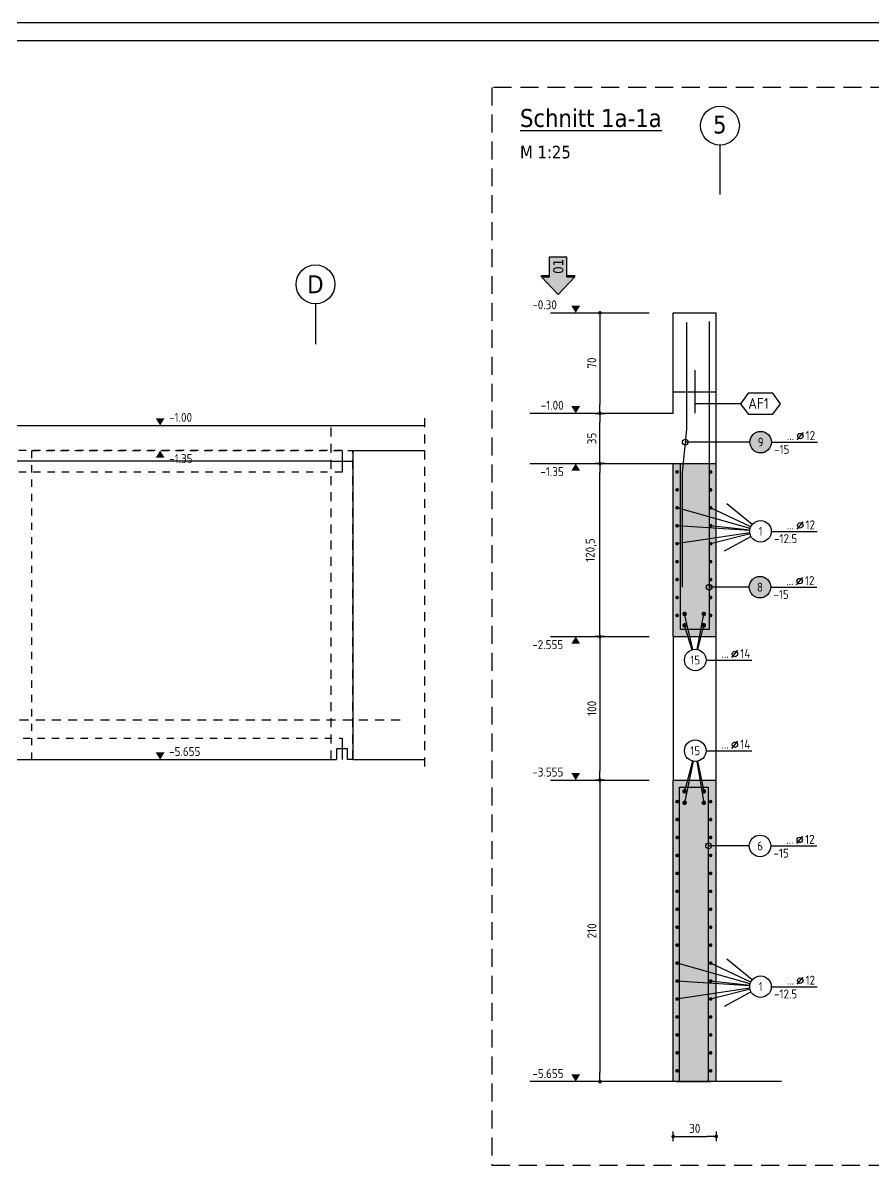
# Model space of a CAD drawing. Extents: x 40 to 158, y 100 to 142.
# Drawn here: x 55.95 to 67.79, y 125.73 to 141.64 of the extents above; entities that cross this region are included whole.
import ezdxf
from ezdxf.enums import TextEntityAlignment as Align

# ---------------------------------------------------------------- set-up
doc = ezdxf.new("R2010")
doc.units = 0
doc.header["$LTSCALE"] = 0.5
for name, pattern in [('AUSGEZOGEN', [1000.01, 1000, 0.01]), ('DASHED', [0.75, 0.5, -0.25]), ('HIDDEN', [0.375, 0.25, -0.125]), ('HIDDEN4', [0.12, 0.02, -0.1]), ('PUNKT', [0.175, 0.05, -0.125]), ('STRICHLINIE', [0.75, 0.5, -0.25])]:
    doc.linetypes.add(name, pattern=pattern)
for name, color, linetype in [('ACHSEN', 7, 'Continuous'), ('AFB', 7, 'Continuous'), ('AFU', 7, 'Continuous'), ('BETON', 7, 'Continuous'), ('DETAIL', 7, 'Continuous'), ('DRUEBER', 7, 'Continuous'), ('Fugenband', 7, 'Continuous'), ('grau_hell', 7, 'Continuous'), ('grau_mittel', 7, 'Continuous'), ('HILFE', 7, 'Continuous'), ('index', 7, 'Continuous'), ('koten', 7, 'Continuous'), ('MASSE', 7, 'Continuous'), ('OBJEKT', 7, 'Continuous'), ('RAHMEN', 7, 'Continuous'), ('RND', 7, 'Continuous'), ('SFP_Achsen', 7, 'Continuous'), ('TEXT', 7, 'Continuous'), ('VERDECKT', 7, 'Continuous')]:
    doc.layers.add(name, color=color, linetype=linetype)
doc.layers.add('NOPLOT', color=7, linetype='Continuous', plot=False)
doc.styles.add('helv', font='tahoma.ttf')
doc.styles.add('txt', font='isocp.shx')
doc.linetypes.add('AFU_50K', pattern='A,0.15,["/",Standard,S=0.2,R=0,X=-0.01,Y=-0.1],0.07,["/",Standard,S=0.2,R=0,X=-0.01,Y=-0.1],0.15', length=0.37)
doc.linetypes.add('AFU_50L', pattern='A,0.75,["/",Standard,S=0.2,R=0,X=-0.01,Y=-0.1],0.07,["/",Standard,S=0.2,R=0,X=-0.01,Y=-0.1],0.75', length=1.57)
doc.linetypes.add('AFU_50M', pattern='A,0.45,["/",Standard,S=0.2,R=0,X=-0.01,Y=-0.1],0.07,["/",Standard,S=0.2,R=0,X=-0.01,Y=-0.1],0.45', length=0.97)
doc.dimstyles.new('DOT_I', dxfattribs={"dimscale": 0.5, "dimtxt": 0.25, "dimasz": 0.25, "dimexe": 0.1, "dimexo": 0.3, "dimgap": 0.1, "dimtad": 1, "dimdec": 3, "dimzin": 3, "dimtxsty": 'txt', "dimblk": 'DOT', "dimblk1": 'DOT', "dimblk2": 'DOT', "dimsah": 1, "dimcen": 0.1, "dimse1": 1, "dimse2": 1, "dimazin": 0, "dimtfac": 1, "dimtdec": 4, "dimtix": 1, "dimtmove": 2, "dimatfit": 3, "dimfxl": 0, "dimtvp": 1, "dimtolj": 1, "dimtzin": 0, "dimarcsym": 0})

# ---------------------------------------------------------------- blocks, each defined once
blk = doc.blocks.new('OKRD_O')
at = {"color": 0, "linetype": 'ByBlock'}
blk.add_solid([(-0.125, 0.202), (0.125, 0.202), (0, 0)], dxfattribs=at)
at = {"color": 0, "linetype": 'ByBlock', "style": 'txt'}
blk.add_attdef('OKRD', (0.25, 0.1), '', height=0.25, dxfattribs=at)
blk = doc.blocks.new('OKRD_U')
at = {"color": 0, "linetype": 'ByBlock'}
blk.add_solid([(-0.125, -0.202), (0.125, -0.202), (0, 0)], dxfattribs=at)
at = {"color": 0, "linetype": 'ByBlock', "style": 'txt'}
blk.add_attdef('OKRD', (0.25, -0.35), '', height=0.25, dxfattribs=at)
blk = doc.blocks.new('DOT')
at = {"layer": 'MASSE', "color": 7, "linetype": 'Continuous'}
for p, q in [((0, 0), (-1, 0)), ((0, 0.54), (0, -0.54))]:
    blk.add_line(p, q, dxfattribs=at)
at = {"layer": 'MASSE', "color": 7, "linetype": 'Continuous', "const_width": 0.2}
blk.add_lwpolyline([(-0.1, 0, 1), (0.1, 0, 1)], format="xyb", close=True, dxfattribs=at)
blk = doc.blocks.new('*D1209')
at = {"layer": 'DEFPOINTS', "color": 0, "linetype": 'AUSGEZOGEN', "transparency": 16777216}
for p in [(63.986, 136.201), (63.986, 136.201), (63.986, 135.501)]:
    blk.add_point(p, dxfattribs=at)
at = {"layer": 'MASSE', "color": 0, "linetype": 'AUSGEZOGEN', "lineweight": -2, "transparency": 16777216}
blk.add_line((63.986, 135.626), (63.986, 136.076), dxfattribs=at)
at = {"layer": 'MASSE', "color": 0, "linetype": 'AUSGEZOGEN', "lineweight": -2, "transparency": 16777216, "xscale": 0.125, "yscale": 0.125, "zscale": 0.125}
for p, rotation in [((63.986, 136.201), 90), ((63.986, 135.501), 270)]:
    blk.add_blockref('DOT', p, dxfattribs=dict(at, rotation=rotation))
at = {"layer": 'MASSE', "color": 0, "linetype": 'AUSGEZOGEN', "transparency": 16777216, "insert": (63.873, 135.851), "char_height": 0.125, "attachment_point": 5, "rotation": 90, "style": 'txt'}
blk.add_mtext('\\A1;35', dxfattribs=at)
blk = doc.blocks.new('*D1210')
at = {"layer": 'DEFPOINTS', "color": 0, "linetype": 'AUSGEZOGEN', "transparency": 16777216}
for p in [(65.006, 126.127), (65.606, 126.127), (65.606, 126.127)]:
    blk.add_point(p, dxfattribs=at)
at = {"layer": 'MASSE', "color": 0, "linetype": 'AUSGEZOGEN', "lineweight": -2, "transparency": 16777216}
blk.add_line((65.131, 126.127), (65.481, 126.127), dxfattribs=at)
at = {"layer": 'MASSE', "color": 0, "linetype": 'AUSGEZOGEN', "lineweight": -2, "transparency": 16777216, "xscale": 0.125, "yscale": 0.125, "zscale": 0.125, "rotation": 180}
blk.add_blockref('DOT', (65.006, 126.127), dxfattribs=at)
at = {"layer": 'MASSE', "color": 0, "linetype": 'AUSGEZOGEN', "lineweight": -2, "transparency": 16777216, "xscale": 0.125, "yscale": 0.125, "zscale": 0.125}
blk.add_blockref('DOT', (65.606, 126.127), dxfattribs=at)
at = {"layer": 'MASSE', "color": 0, "linetype": 'AUSGEZOGEN', "transparency": 16777216, "insert": (65.306, 126.239), "char_height": 0.125, "attachment_point": 5, "style": 'txt'}
blk.add_mtext('\\A1;30', dxfattribs=at)
blk = doc.blocks.new('RND_LEI')
at = {"layer": 'RND', "color": 7, "linetype": 'Continuous'}
blk.add_line((1.022, 0.066), (1.19, 0.27), dxfattribs=at)
for centre, radius in [((0, 0), 0.3), ((1.106, 0.168), 0.075)]:
    blk.add_circle(centre, radius, dxfattribs=at)
at = {"layer": 'RND', "color": 7, "linetype": 'Continuous', "style": 'txt'}
blk.add_attdef('POSL', text='', height=0.25, dxfattribs=at).set_placement((0, 0), align=Align.MIDDLE)
blk.add_attdef('ANZ', text='', height=0.25, dxfattribs=at).set_placement((0.931, 0.057), align=Align.RIGHT)
for tag, p in [('DUM', (1.253, 0.057)), ('ABSTD', (1.674, 0.057)), ('POSTXT', (0.374, -0.327))]:
    blk.add_attdef(tag, p, '', height=0.25, dxfattribs=at)
blk = doc.blocks.new('*D1232')
at = {"layer": 'DEFPOINTS', "color": 0, "linetype": 'AUSGEZOGEN', "transparency": 16777216}
for p in [(63.986, 135.501), (63.986, 135.501), (63.986, 133.091)]:
    blk.add_point(p, dxfattribs=at)
at = {"layer": 'MASSE', "color": 0, "linetype": 'AUSGEZOGEN', "lineweight": -2, "transparency": 16777216}
blk.add_line((63.986, 133.216), (63.986, 135.376), dxfattribs=at)
at = {"layer": 'MASSE', "color": 0, "linetype": 'AUSGEZOGEN', "lineweight": -2, "transparency": 16777216, "xscale": 0.125, "yscale": 0.125, "zscale": 0.125}
for p, rotation in [((63.986, 135.501), 90), ((63.986, 133.091), 270)]:
    blk.add_blockref('DOT', p, dxfattribs=dict(at, rotation=rotation))
at = {"layer": 'MASSE', "color": 0, "linetype": 'AUSGEZOGEN', "transparency": 16777216, "insert": (63.864, 134.296), "char_height": 0.125, "attachment_point": 5, "rotation": 90, "style": 'txt'}
blk.add_mtext('\\A1;120,5', dxfattribs=at)
blk = doc.blocks.new('*D1230')
at = {"layer": 'DEFPOINTS', "color": 0, "linetype": 'AUSGEZOGEN', "transparency": 16777216}
for p in [(63.986, 133.091), (63.986, 131.091), (63.986, 131.091)]:
    blk.add_point(p, dxfattribs=at)
at = {"layer": 'MASSE', "color": 0, "linetype": 'AUSGEZOGEN', "lineweight": -2, "transparency": 16777216}
blk.add_line((63.986, 132.966), (63.986, 131.216), dxfattribs=at)
at = {"layer": 'MASSE', "color": 0, "linetype": 'AUSGEZOGEN', "lineweight": -2, "transparency": 16777216, "xscale": 0.125, "yscale": 0.125, "zscale": 0.125}
for p, rotation in [((63.986, 133.091), 90), ((63.986, 131.091), 270)]:
    blk.add_blockref('DOT', p, dxfattribs=dict(at, rotation=rotation))
at = {"layer": 'MASSE', "color": 0, "linetype": 'AUSGEZOGEN', "transparency": 16777216, "insert": (63.873, 132.091), "char_height": 0.125, "attachment_point": 5, "rotation": 90, "style": 'txt'}
blk.add_mtext('\\A1;100', dxfattribs=at)
blk = doc.blocks.new('*D1231')
at = {"layer": 'DEFPOINTS', "color": 0, "linetype": 'AUSGEZOGEN', "transparency": 16777216}
for p in [(63.986, 131.091), (63.986, 126.891), (63.986, 126.891)]:
    blk.add_point(p, dxfattribs=at)
at = {"layer": 'MASSE', "color": 0, "linetype": 'AUSGEZOGEN', "lineweight": -2, "transparency": 16777216}
blk.add_line((63.986, 130.966), (63.986, 127.016), dxfattribs=at)
at = {"layer": 'MASSE', "color": 0, "linetype": 'AUSGEZOGEN', "lineweight": -2, "transparency": 16777216, "xscale": 0.125, "yscale": 0.125, "zscale": 0.125}
for p, rotation in [((63.986, 131.091), 90), ((63.986, 126.891), 270)]:
    blk.add_blockref('DOT', p, dxfattribs=dict(at, rotation=rotation))
at = {"layer": 'MASSE', "color": 0, "linetype": 'AUSGEZOGEN', "transparency": 16777216, "insert": (63.873, 128.991), "char_height": 0.125, "attachment_point": 5, "rotation": 90, "style": 'txt'}
blk.add_mtext('\\A1;210', dxfattribs=at)
blk = doc.blocks.new('A0-19-0')
at = {"layer": 'RAHMEN'}
blk.add_line((137.9, 84.1), (0, 84.1), dxfattribs=at)
at = {"layer": 'RAHMEN', "color": 5}
blk.add_line((137.4, 83.6), (2, 83.6), dxfattribs=at)
blk = doc.blocks.new('*D1262')
at = {"layer": 'DEFPOINTS', "color": 0, "linetype": 'AUSGEZOGEN', "transparency": 16777216}
for p in [(63.986, 137.601), (63.986, 136.201), (63.986, 136.201)]:
    blk.add_point(p, dxfattribs=at)
at = {"layer": 'MASSE', "color": 0, "linetype": 'AUSGEZOGEN', "lineweight": -2, "transparency": 16777216}
blk.add_line((63.986, 137.476), (63.986, 136.326), dxfattribs=at)
at = {"layer": 'MASSE', "color": 0, "linetype": 'AUSGEZOGEN', "lineweight": -2, "transparency": 16777216, "xscale": 0.125, "yscale": 0.125, "zscale": 0.125}
for p, rotation in [((63.986, 137.601), 90), ((63.986, 136.201), 270)]:
    blk.add_blockref('DOT', p, dxfattribs=dict(at, rotation=rotation))
at = {"layer": 'MASSE', "color": 0, "linetype": 'AUSGEZOGEN', "transparency": 16777216, "insert": (63.873, 136.901), "char_height": 0.125, "attachment_point": 5, "rotation": 90, "style": 'txt'}
blk.add_mtext('\\A1;70', dxfattribs=at)
blk = doc.blocks.new('hin_ind5')
at = {"layer": 'grau_hell', "linetype": 'AUSGEZOGEN'}
h = blk.add_hatch(color=9, dxfattribs=at)
h.dxf.hatch_style = 2
h.paths.add_polyline_path([(0, 0), (0.619, -0.577), (0.619, -0.3), (1.306, -0.3), (1.306, 0.3), (0.619, 0.3), (0.619, 0.577)])
h.paths.add_polyline_path([(0.34, -0.274), (1.311, -0.274), (1.311, 0.274), (0.34, 0.274)], flags=9)
at = {"layer": 'OBJEKT', "linetype": 'AUSGEZOGEN'}
for points in [[(0.619, 0.3), (0.66, 0.3), (0.66, 0.577), (0.619, 0.577)], [(0.619, -0.577), (0.66, -0.577), (0.66, -0.3), (0.619, -0.3)]]:
    blk.add_hatch(color=1, dxfattribs=at).paths.add_polyline_path(points)
at = {"layer": 'OBJEKT', "color": 1, "linetype": 'AUSGEZOGEN'}
for p, q in [((0, 0), (0.619, 0.577)), ((0.619, 0.577), (0.619, 0.3)), ((0.619, 0.577), (0.66, 0.577)), ((0.66, 0.577), (0.66, 0.3)), ((0, 0), (0.619, -0.577)), ((0.619, 0.3), (1.306, 0.3)), ((1.306, 0.3), (1.306, -0.3)), ((0.619, -0.3), (0.619, -0.577)), ((0.619, -0.3), (1.306, -0.3)), ((0.66, -0.3), (0.66, -0.577))]:
    blk.add_line(p, q, dxfattribs=at)
at = {"layer": 'OBJEKT', "color": 7, "linetype": 'AUSGEZOGEN'}
blk.add_line((0.619, -0.577), (0.66, -0.577), dxfattribs=at)
at = {"layer": 'index', "color": 1, "linetype": 'Continuous', "style": 'helv'}
blk.add_attdef('INDEX', text='', height=0.35, rotation=360, dxfattribs=at).set_placement((1.259, 0), align=Align.MIDDLE_RIGHT)

msp = doc.modelspace()

# ---------------------------------------------------------------- hatches: boundary and pattern name
at = {"layer": 'grau_hell'}
for points in [[(66.0734, 135.8002, 1), (66.3734, 135.8002, 1)], [(66.364, 133.7799, 1), (66.064, 133.7799, 1)]]:
    msp.add_hatch(color=9, dxfattribs=at).paths.add_polyline_path(points)
at = {"layer": 'grau_mittel'}
h = msp.add_hatch(color=61, dxfattribs=at)
h.paths.add_polyline_path([(65.6065, 135.5014), (65.0065, 135.5014), (65.0065, 133.0914), (65.6065, 133.0914)])
h.paths.add_polyline_path([(65.6065, 131.0914), (65.0065, 131.0914), (65.0065, 126.8914), (65.6065, 126.8914)])

# ---------------------------------------------------------------- linework, layer by layer
at = {"layer": 'ACHSEN', "color": 140, "linetype": 'AUSGEZOGEN'}
for p, q in [((65.6565, 139.9386), (65.6565, 139.2501)), ((60.0235, 137.7278), (60.0235, 137.1643))]:
    msp.add_line(p, q, dxfattribs=at)
at = {"layer": 'AFB', "color": 1, "linetype": 'AUSGEZOGEN'}
for p, q in [((65.3065, 136.8014), (65.3065, 136.2014)), ((60.3935, 135.6828), (60.3935, 135.3828))]:
    msp.add_line(p, q, dxfattribs=at)
msp.add_lwpolyline([(66.0508, 136.4832), (65.9424, 136.3353), (66.0508, 136.1875), (66.3925, 136.1875), (66.5009, 136.3353), (66.3925, 136.4832)], close=True, dxfattribs=at)
at = {"layer": 'AFU', "color": 8, "linetype": 'AFU_50M'}
for p, q in [((65.0065, 136.5014), (65.6065, 136.5014)), ((60.2435, 135.5328), (60.5435, 135.5328))]:
    msp.add_line(p, q, dxfattribs=at)
at = {"layer": 'AFU', "color": 8, "linetype": 'AFU_50L'}
for p, q in [((60.5435, 135.6828), (60.5435, 131.3778)), ((60.5435, 135.6828), (61.5435, 135.6828)), ((60.2435, 135.5328), (53.7035, 135.5328)), ((53.7035, 131.3778), (60.2435, 131.3778)), ((60.5435, 131.3778), (61.5435, 131.3778))]:
    msp.add_line(p, q, dxfattribs=at)
at = {"layer": 'AFU', "color": 8, "linetype": 'AFU_50K'}
for p, q in [((65.0065, 135.5014), (65.6065, 135.5014)), ((65.6065, 126.8914), (65.0065, 126.8914))]:
    msp.add_line(p, q, dxfattribs=at)
at = {"layer": 'AFU', "color": 1, "linetype": 'AUSGEZOGEN'}
msp.add_line((60.3935, 131.6778), (60.3935, 131.3778), dxfattribs=at)
at = {"layer": 'AFU', "color": 8, "linetype": 'AUSGEZOGEN'}
for p, q in [((60.4685, 131.5278), (60.3185, 131.5278)), ((60.3185, 131.5278), (60.3185, 131.3778)), ((60.4685, 131.3778), (60.4685, 131.5278)), ((60.2435, 131.3778), (60.3185, 131.3778)), ((60.5435, 131.3778), (60.4685, 131.3778))]:
    msp.add_line(p, q, dxfattribs=at)
at = {"layer": 'BETON', "color": 6, "linetype": 'AUSGEZOGEN'}
for p, q in [((65.0065, 137.6014), (65.6065, 137.6014)), ((65.0065, 136.2014), (65.0065, 137.6014)), ((65.6065, 133.0914), (65.6065, 137.6014)), ((63.0114, 136.2014), (65.0065, 136.2014)), ((53.7035, 136.0328), (61.5435, 136.0328)), ((63.0114, 135.5014), (65.0065, 135.5014)), ((65.0065, 133.0914), (65.0065, 135.5014)), ((65.0065, 133.0914), (65.6065, 133.0914)), ((65.0065, 126.8914), (65.0065, 131.0914)), ((65.0065, 131.0914), (65.6065, 131.0914)), ((65.6065, 126.8914), (65.6065, 131.0914)), ((65.0065, 126.8914), (63.0114, 126.8914)), ((66.5139, 126.8914), (65.6065, 126.8914))]:
    msp.add_line(p, q, dxfattribs=at)
at = {"layer": 'DETAIL', "color": 102, "linetype": 'STRICHLINIE'}
msp.add_lwpolyline([(62.4813, 140.7393), (62.4813, 125.7275), (68.0032, 125.7275), (68.0032, 140.7393)], close=True, dxfattribs=at)
at = {"layer": 'DRUEBER', "color": 7, "linetype": 'PUNKT'}
for p, q in [((56.0735, 131.3778), (56.0735, 135.6828)), ((56.0735, 135.6828), (61.5435, 135.6828))]:
    msp.add_line(p, q, dxfattribs=at)
at = {"layer": 'Fugenband', "color": 102, "linetype": 'HIDDEN4'}
for p, q in [((60.3935, 135.6828), (53.5535, 135.6828)), ((60.3935, 135.3828), (53.5535, 135.3828)), ((53.5535, 131.6778), (60.3935, 131.6778))]:
    msp.add_line(p, q, dxfattribs=at)
at = {"layer": 'HILFE', "color": 102, "linetype": 'AUSGEZOGEN'}
for p, q in [((63.2991, 137.6014), (64.6699, 137.6014)), ((65.9424, 136.3353), (65.3065, 136.3353)), ((63.2991, 133.0914), (64.6699, 133.0914)), ((65.0065, 133.0914), (65.0065, 131.0914)), ((65.6065, 131.0914), (65.6065, 133.0914)), ((63.2991, 131.0914), (64.6699, 131.0914))]:
    msp.add_line(p, q, dxfattribs=at)
at = {"layer": 'HILFE', "color": 102, "linetype": 'HIDDEN'}
msp.add_line((61.5435, 136.1328), (61.5435, 131.2778), dxfattribs=at)
at = {"layer": 'NOPLOT', "color": 191, "linetype": 'AUSGEZOGEN'}
msp.add_line((65.0565, 126.8914), (65.5265, 126.8914), dxfattribs=at)
at = {"layer": 'RND', "color": 102, "linetype": 'AUSGEZOGEN'}
for p, q in [((66.0734, 135.8002), (65.1743, 135.8002)), ((66.0779, 134.5975), (65.0602, 134.8853)), ((66.0867, 134.6208), (65.5274, 134.8853)), ((66.1064, 134.6519), (65.7535, 134.942)), ((66.0726, 134.5668), (65.0602, 134.6353)), ((66.0732, 134.5735), (65.5274, 134.6353)), ((66.0738, 134.535), (65.0477, 134.3853)), ((66.0766, 134.5208), (65.5274, 134.3853)), ((66.0905, 134.485), (65.7143, 134.2802)), ((66.064, 133.7799), (65.5065, 133.7799)), ((65.279, 132.911), (65.1647, 133.407)), ((65.3402, 132.9123), (65.4326, 133.407)), ((65.2688, 132.9083), (65.1647, 133.2478)), ((65.3488, 132.9104), (65.4326, 133.2478)), ((65.2748, 131.3558), (65.1647, 130.9351)), ((65.2827, 131.354), (65.1647, 130.7759)), ((65.3372, 131.3529), (65.4326, 130.7759)), ((65.3438, 131.3542), (65.4326, 130.9351)), ((66.0653, 130.1751), (65.4985, 130.1751)), ((66.1064, 128.3088), (65.7535, 128.5989)), ((66.0779, 128.2544), (65.0602, 128.5422)), ((66.0867, 128.2777), (65.5274, 128.5422)), ((66.0726, 128.2237), (65.0602, 128.2922)), ((66.0732, 128.2305), (65.5274, 128.2922)), ((66.0738, 128.1919), (65.0477, 128.0422)), ((66.0766, 128.1777), (65.5274, 128.0422)), ((66.0905, 128.1419), (65.7143, 127.9371))]:
    msp.add_line(p, q, dxfattribs=at)
at = {"layer": 'RND', "color": 7, "linetype": 'AUSGEZOGEN'}
for p, q in [((66.3734, 135.8002), (67.0134, 135.8002)), ((66.3723, 134.5567), (67.0123, 134.5567)), ((66.364, 133.7799), (67.004, 133.7799)), ((65.4627, 132.7648), (66.1027, 132.7648)), ((65.4627, 131.5009), (66.1027, 131.5009)), ((66.3653, 130.1751), (67.0053, 130.1751)), ((66.3723, 128.2136), (67.0123, 128.2136))]:
    msp.add_line(p, q, dxfattribs=at)
at = {"layer": 'RND', "color": 1, "linetype": 'AUSGEZOGEN'}
for points in [[(65.5065, 137.4814), (65.5065, 133.1914), (65.1065, 133.1914), (65.1065, 135.4914)], [(65.1921, 137.4686), (65.1921, 135.9786), (65.1321, 135.3786), (65.1321, 133.7786)], [(65.092, 126.8914), (65.092, 130.9914), (65.492, 130.9914), (65.492, 126.8914)]]:
    msp.add_lwpolyline(points, dxfattribs=at)
at = {"layer": 'RND', "color": 7, "linetype": 'AUSGEZOGEN'}
for points, const_width in [([(65.0477, 135.3853, 1), (65.0727, 135.3853, 1)], 0.025), ([(65.5399, 135.3853, -1), (65.5149, 135.3853, -1)], 0.025), ([(65.0477, 135.1353, 1), (65.0727, 135.1353, 1)], 0.025), ([(65.5399, 135.1353, -1), (65.5149, 135.1353, -1)], 0.025), ([(65.0477, 134.8853, 1), (65.0727, 134.8853, 1)], 0.025), ([(65.5399, 134.8853, -1), (65.5149, 134.8853, -1)], 0.025), ([(65.0477, 134.6353, 1), (65.0727, 134.6353, 1)], 0.025), ([(65.5399, 134.6353, -1), (65.5149, 134.6353, -1)], 0.025), ([(65.0477, 134.3853, 1), (65.0727, 134.3853, 1)], 0.025), ([(65.5399, 134.3853, -1), (65.5149, 134.3853, -1)], 0.025), ([(65.0477, 134.1353, 1), (65.0727, 134.1353, 1)], 0.025), ([(65.5399, 134.1353, -1), (65.5149, 134.1353, -1)], 0.025), ([(65.0477, 133.8853, 1), (65.0727, 133.8853, 1)], 0.025), ([(65.5399, 133.8853, -1), (65.5149, 133.8853, -1)], 0.025), ([(65.0477, 133.6353, 1), (65.0727, 133.6353, 1)], 0.025), ([(65.5399, 133.6353, -1), (65.5149, 133.6353, -1)], 0.025), ([(65.0477, 133.3853, 1), (65.0727, 133.3853, 1)], 0.025), ([(65.1487, 133.407, 1), (65.1807, 133.407, 1)], 0.032), ([(65.4166, 133.407, 1), (65.4486, 133.407, 1)], 0.032), ([(65.5399, 133.3853, -1), (65.5149, 133.3853, -1)], 0.025), ([(65.1487, 133.2478, 1), (65.1807, 133.2478, 1)], 0.032), ([(65.4166, 133.2478, 1), (65.4486, 133.2478, 1)], 0.032), ([(65.0477, 130.7922, 1), (65.0727, 130.7922, 1)], 0.025), ([(65.1487, 130.9351, -1), (65.1807, 130.9351, -1)], 0.032), ([(65.4166, 130.9351, -1), (65.4486, 130.9351, -1)], 0.032), ([(65.5399, 130.7922, -1), (65.5149, 130.7922, -1)], 0.025), ([(65.1487, 130.7759, -1), (65.1807, 130.7759, -1)], 0.032), ([(65.4166, 130.7759, -1), (65.4486, 130.7759, -1)], 0.032), ([(65.0477, 130.5422, 1), (65.0727, 130.5422, 1)], 0.025), ([(65.5399, 130.5422, -1), (65.5149, 130.5422, -1)], 0.025), ([(65.0477, 130.2922, 1), (65.0727, 130.2922, 1)], 0.025), ([(65.5399, 130.2922, -1), (65.5149, 130.2922, -1)], 0.025), ([(65.0477, 130.0422, 1), (65.0727, 130.0422, 1)], 0.025), ([(65.5399, 130.0422, -1), (65.5149, 130.0422, -1)], 0.025), ([(65.0477, 129.7922, 1), (65.0727, 129.7922, 1)], 0.025), ([(65.5399, 129.7922, -1), (65.5149, 129.7922, -1)], 0.025), ([(65.0477, 129.5422, 1), (65.0727, 129.5422, 1)], 0.025), ([(65.5399, 129.5422, -1), (65.5149, 129.5422, -1)], 0.025), ([(65.0477, 129.2922, 1), (65.0727, 129.2922, 1)], 0.025), ([(65.5399, 129.2922, -1), (65.5149, 129.2922, -1)], 0.025), ([(65.0477, 129.0422, 1), (65.0727, 129.0422, 1)], 0.025), ([(65.5399, 129.0422, -1), (65.5149, 129.0422, -1)], 0.025), ([(65.0477, 128.7922, 1), (65.0727, 128.7922, 1)], 0.025), ([(65.5399, 128.7922, -1), (65.5149, 128.7922, -1)], 0.025), ([(65.0477, 128.5422, 1), (65.0727, 128.5422, 1)], 0.025), ([(65.5399, 128.5422, -1), (65.5149, 128.5422, -1)], 0.025), ([(65.0477, 128.2922, 1), (65.0727, 128.2922, 1)], 0.025), ([(65.5399, 128.2922, -1), (65.5149, 128.2922, -1)], 0.025), ([(65.0477, 128.0422, 1), (65.0727, 128.0422, 1)], 0.025), ([(65.5399, 128.0422, -1), (65.5149, 128.0422, -1)], 0.025), ([(65.0477, 127.7922, 1), (65.0727, 127.7922, 1)], 0.025), ([(65.5399, 127.7922, -1), (65.5149, 127.7922, -1)], 0.025), ([(65.0477, 127.5422, 1), (65.0727, 127.5422, 1)], 0.025), ([(65.5399, 127.5422, -1), (65.5149, 127.5422, -1)], 0.025), ([(65.0477, 127.2922, 1), (65.0727, 127.2922, 1)], 0.025), ([(65.5399, 127.2922, -1), (65.5149, 127.2922, -1)], 0.025), ([(65.0477, 127.0422, 1), (65.0727, 127.0422, 1)], 0.025), ([(65.5399, 127.0422, -1), (65.5149, 127.0422, -1)], 0.025)]:
    msp.add_lwpolyline(points, format="xyb", close=True, dxfattribs=dict(at, const_width=const_width))
at = {"layer": 'RND', "color": 1, "linetype": 'HIDDEN'}
msp.add_lwpolyline([(52.7535, 131.9311), (61.2035, 131.9311)], dxfattribs=at)
at = {"layer": 'RND', "color": 7, "linetype": 'AUSGEZOGEN'}
for centre in [(65.1743, 135.8002), (65.5065, 133.7799), (65.4985, 130.1751)]:
    msp.add_circle(centre, 0.04, dxfattribs=at)
at = {"layer": 'SFP_Achsen', "color": 7, "linetype": 'AUSGEZOGEN'}
for centre in [(65.6565, 140.2091), (60.0235, 137.9983)]:
    msp.add_circle(centre, 0.2705, dxfattribs=at)
at = {"layer": 'VERDECKT', "color": 7, "linetype": 'HIDDEN'}
for p, q in [((60.2435, 131.3778), (60.2435, 136.0328)), ((60.5435, 131.3778), (60.5435, 135.6828)), ((60.5435, 135.6828), (61.5435, 135.6828))]:
    msp.add_line(p, q, dxfattribs=at)

# ---------------------------------------------------------------- block references
at = {"layer": 'index', "color": 7, "linetype": 'AUSGEZOGEN'}
ref = msp.add_blockref('hin_ind5', (63.4047, 137.8574), dxfattribs=dict(at, xscale=0.4, yscale=0.4, zscale=0.4, rotation=90.00000000000001))
ref.add_attrib('INDEX', '01', dxfattribs={"color": 1, "linetype": 'Continuous', "height": 0.14, "rotation": 90, "style": 'helv'}).set_placement((63.4047, 138.3541), align=Align.MIDDLE_RIGHT)
at = {"layer": 'koten', "color": 7, "linetype": 'DASHED'}
ref = msp.add_blockref('OKRD_O', (63.6482, 137.6014), dxfattribs=dict(at, xscale=-0.5, yscale=0.5, zscale=0.5))
ref.add_attrib('OKRD', '-0.30', (63.043, 137.6514), dxfattribs={"height": 0.125, "style": 'txt'})
ref = msp.add_blockref('OKRD_O', (63.6482, 136.2014), dxfattribs=dict(at, xscale=-0.5, yscale=0.5, zscale=0.5))
ref.add_attrib('OKRD', '-1.00', (63.1606, 136.2514), dxfattribs={"height": 0.125, "style": 'txt'})
at = {"layer": 'koten', "color": 7, "linetype": 'AUSGEZOGEN', "xscale": 0.5, "yscale": 0.5, "zscale": 0.5}
for name, p, values in [('OKRD_O', (57.8604, 136.0328), {'OKRD': '-1.00'}), ('OKRD_U', (57.8604, 135.6828), {'OKRD': '-1.35'}), ('OKRD_O', (57.8604, 131.3778), {'OKRD': '-5.655'})]:
    msp.add_blockref(name, p, dxfattribs=at).add_auto_attribs(values)
at = {"layer": 'koten', "color": 7, "linetype": 'AUSGEZOGEN'}
ref = msp.add_blockref('OKRD_U', (63.6482, 135.5014), dxfattribs=dict(at, xscale=-0.5, yscale=0.5, zscale=0.5))
ref.add_attrib('OKRD', '-1.35', (63.1555, 135.3264), dxfattribs={"height": 0.125, "style": 'txt'})
ref = msp.add_blockref('OKRD_U', (63.6482, 133.0914), dxfattribs=dict(at, xscale=-0.5, yscale=0.5, zscale=0.5))
ref.add_attrib('OKRD', '-2.555', (63.043, 132.9164), dxfattribs={"layer": '0', "color": 0, "linetype": 'ByBlock', "height": 0.125, "style": 'txt'})
ref = msp.add_blockref('OKRD_O', (63.6482, 131.0914), dxfattribs=dict(at, xscale=-0.5, yscale=0.5, zscale=0.5))
ref.add_attrib('OKRD', '-3.555', (63.043, 131.1414), dxfattribs={"layer": '0', "color": 0, "linetype": 'ByBlock', "height": 0.125, "style": 'txt'})
at = {"layer": 'koten', "color": 7, "linetype": 'DASHED'}
ref = msp.add_blockref('OKRD_O', (63.6482, 126.8914), dxfattribs=dict(at, xscale=-0.5, yscale=0.5, zscale=0.5))
ref.add_attrib('OKRD', '-5.655', (63.043, 126.9414), dxfattribs={"height": 0.125, "style": 'txt'})
at = {"layer": 'RAHMEN', "color": 7, "linetype": 'AUSGEZOGEN', "xscale": 0.5, "yscale": 0.5, "zscale": 0.5}
msp.add_blockref('A0-19-0', (39.9553, 99.5912), dxfattribs=at)
at = {"layer": 'RND', "color": 7, "linetype": 'AUSGEZOGEN', "xscale": 0.5, "yscale": 0.5, "zscale": 0.5}
for p, values in [((66.2234, 135.8002), {'POSL': '9', 'DUM': '12', 'ANZ': '...', 'POSTXT': '-15'}), ((66.2223, 134.5567), {'POSL': '1', 'DUM': '12', 'ANZ': '...', 'POSTXT': '-12.5'}), ((66.214, 133.7799), {'POSL': '8', 'DUM': '12', 'ANZ': '...', 'POSTXT': '-15'}), ((65.3127, 132.7648), {'POSL': '15', 'DUM': '14', 'ANZ': '...'}), ((65.3127, 131.5009), {'POSL': '15', 'DUM': '14', 'ANZ': '...'}), ((66.2153, 130.1751), {'POSL': '6', 'DUM': '12', 'ANZ': '...', 'POSTXT': '-15'}), ((66.2223, 128.2136), {'POSL': '1', 'DUM': '12', 'ANZ': '...', 'POSTXT': '-12.5'})]:
    msp.add_blockref('RND_LEI', p, dxfattribs=at).add_auto_attribs(values)

# ---------------------------------------------------------------- texts
at = {"layer": 'AFB', "color": 7, "linetype": 'AUSGEZOGEN', "style": 'txt'}
msp.add_text('AF1', height=0.15, dxfattribs=at).set_placement((66.0505, 136.2636))
at = {"layer": 'SFP_Achsen', "color": 6, "linetype": 'AUSGEZOGEN', "style": 'helv'}
for s, p in [('5', (65.5605, 140.0994)), ('D', (59.9095, 137.8739))]:
    msp.add_text(s, height=0.25, dxfattribs=at).set_placement(p)
at = {"layer": 'TEXT', "color": 6, "linetype": 'AUSGEZOGEN', "style": 'helv'}
msp.add_text('%%uSchnitt 1a-1a', height=0.25, dxfattribs=at).set_placement((62.8724, 140.1907))
at = {"layer": 'TEXT', "color": 1, "linetype": 'AUSGEZOGEN', "style": 'helv'}
msp.add_text('M 1:25', height=0.175, dxfattribs=at).set_placement((62.8724, 139.7532))

# ---------------------------------------------------------------- dimensions: what is measured, and where the dimension line sits
at = {"layer": 'MASSE', "color": 7, "linetype": 'AUSGEZOGEN'}
for base, p1, p2, override, picture, middle in [((63.9856, 136.2014), (63.9856, 137.6014), (63.9856, 136.2014), {"dimdec": 0, "dimlfac": 50}, '*D1262', (63.8731, 136.9014)), ((63.9856, 136.2014), (63.9856, 135.5014), (63.9856, 136.2014), {"dimdec": 0, "dimlfac": 50}, '*D1209', (63.8731, 135.8514)), ((63.9856, 135.5014), (63.9856, 133.0914), (63.9856, 135.5014), {"dimdec": 1, "dimlfac": 50}, '*D1232', (63.8637, 134.2964)), ((63.9856, 131.0914), (63.9856, 133.0914), (63.9856, 131.0914), {"dimdec": 0, "dimlfac": 50}, '*D1230', (63.8731, 132.0914)), ((63.9856, 126.8914), (63.9856, 131.0914), (63.9856, 126.8914), {"dimdec": 0, "dimlfac": 50}, '*D1231', (63.873, 128.9914))]:
    dim = msp.add_linear_dim(base=base, p1=p1, p2=p2, angle=90, dimstyle='DOT_I', override=override, dxfattribs=at)
    dim.commit()
    dim.dimension.update_dxf_attribs({"geometry": picture, "text_midpoint": middle})
dim = msp.add_linear_dim(base=(65.6065, 126.1268), p1=(65.0065, 126.1268), p2=(65.6065, 126.1268), dimstyle='DOT_I', override={"dimdec": 0, "dimlfac": 50}, dxfattribs=at)
dim.commit()
dim.dimension.update_dxf_attribs({"geometry": '*D1210', "text_midpoint": (65.3065, 126.2393)})

doc.saveas('drawing.dxf')
